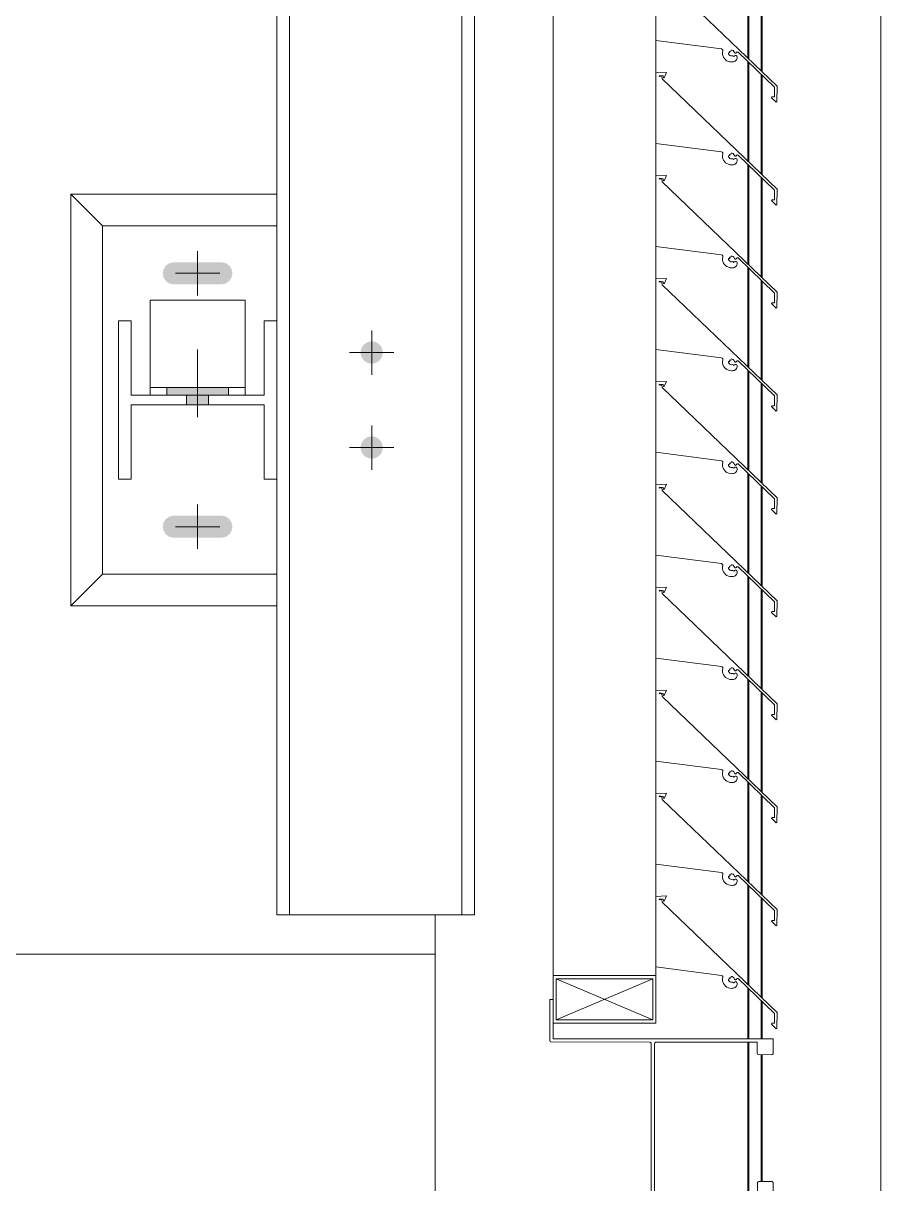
# Model space of a CAD drawing. Header units: millimetres. Extents: x -220592 to 404889, y -217665 to 38245.
# Drawn here: x 7651.98 to 7657.4, y -48056.97 to -48049.64 of the extents above; entities that cross this region are included whole.
import ezdxf

# ---------------------------------------------------------------- set-up
doc = ezdxf.new("R2010")
doc.units = ezdxf.units.MM
doc.linetypes.add('XKITLINE00', pattern=[0])
doc.layers.add('000 - 0_HIDE_OBJ_FRAMING_DEF_SUB_1', color=7, linetype='Continuous')
doc.layers.add('Part', color=7, linetype='Continuous', lineweight=0)

# ---------------------------------------------------------------- blocks, each defined once
blk = doc.blocks.new('*A13471')
at = {"layer": '000 - 0_HIDE_OBJ_FRAMING_DEF_SUB_1', "color": 7, "linetype": 'XKITLINE00', "lineweight": 0}
blk.add_line((-83.063281, 154.690388), (-83.063281, 154.940805), dxfattribs=at)
blk = doc.blocks.new('*A13472')
at = {"layer": '000 - 0_HIDE_OBJ_FRAMING_DEF_SUB_1', "color": 7, "linetype": 'XKITLINE00', "lineweight": 0}
blk.add_line((-83.063349, 154.690388), (-83.063349, 154.940805), dxfattribs=at)
blk = doc.blocks.new('*A13604')
at = {"layer": '000 - 0_HIDE_OBJ_FRAMING_DEF_SUB_1', "color": 7, "linetype": 'XKITLINE00', "lineweight": 0}
for p, q in [((-85.163213, 159.290805), (-85.163213, 157.090805)), ((-85.163213, 159.290805), (-84.063213, 159.290805)), ((-85.163213, 157.090805), (-84.063213, 157.090805))]:
    blk.add_line(p, q, dxfattribs=at)
blk = doc.blocks.new('*A13605')
at = {"layer": '000 - 0_HIDE_OBJ_FRAMING_DEF_SUB_1', "color": 7, "linetype": 'XKITLINE00', "lineweight": 0}
for p, q in [((-85.363213, 159.490805), (-85.163213, 159.290805)), ((-85.363213, 156.890805), (-85.363213, 159.490805)), ((-85.363213, 159.490805), (-84.063213, 159.490805)), ((-85.163213, 157.090805), (-85.363213, 156.890805)), ((-85.363213, 156.890805), (-84.063213, 156.890805))]:
    blk.add_line(p, q, dxfattribs=at)
blk = doc.blocks.new('*A13606')
at = {"layer": '000 - 0_HIDE_OBJ_FRAMING_DEF_SUB_1', "color": 7, "linetype": 'XKITLINE00', "lineweight": 0}
for p, q in [((-84.863213, 158.820805), (-84.863213, 158.220805)), ((-84.263213, 158.820805), (-84.863213, 158.820805)), ((-84.263213, 158.220805), (-84.263213, 158.820805)), ((-84.863213, 158.270805), (-84.263213, 158.270805))]:
    blk.add_line(p, q, dxfattribs=at)
blk = doc.blocks.new('*A13607')
at = {"layer": '000 - 0_HIDE_OBJ_FRAMING_DEF_SUB_1'}
for points in [[(-84.3682, 158.2708), (-84.3682, 158.2208), (-84.7582, 158.2208), (-84.7582, 158.2708)], [(-84.4932, 158.2208), (-84.4932, 158.1608), (-84.6332, 158.1608), (-84.6332, 158.2208)]]:
    blk.add_hatch(color=7, dxfattribs=at).paths.add_polyline_path(points, flags=17)
at = {"layer": '000 - 0_HIDE_OBJ_FRAMING_DEF_SUB_1', "color": 7, "linetype": 'XKITLINE00', "lineweight": 0}
for p, q in [((-84.5632, 158.0816), (-84.5632, 158.5108)), ((-84.7582, 158.2208), (-84.7582, 158.2708)), ((-84.3682, 158.2208), (-84.3682, 158.2708)), ((-84.6332, 158.1608), (-84.6332, 158.2208)), ((-84.4932, 158.1608), (-84.4932, 158.2208))]:
    blk.add_line(p, q, dxfattribs=at)
blk = doc.blocks.new('*A13608')
at = {"layer": '000 - 0_HIDE_OBJ_FRAMING_DEF_SUB_1'}
for points in [[(-83.4564, 158.5605), (-83.4496, 158.5595), (-83.4429, 158.5578), (-83.4364, 158.5555), (-83.4302, 158.5525), (-83.4243, 158.549), (-83.4188, 158.5449), (-83.4137, 158.5403), (-83.4091, 158.5352), (-83.405, 158.5297), (-83.4015, 158.5238), (-83.3985, 158.5176), (-83.3962, 158.5111), (-83.3946, 158.5045), (-83.3936, 158.4977), (-83.3932, 158.4908), (-83.3936, 158.4839), (-83.3946, 158.4771), (-83.3962, 158.4705), (-83.3985, 158.464), (-83.4015, 158.4578), (-83.405, 158.4519), (-83.4091, 158.4464), (-83.4137, 158.4413), (-83.4188, 158.4367), (-83.4243, 158.4326), (-83.4302, 158.4291), (-83.4364, 158.4261), (-83.4429, 158.4238), (-83.4496, 158.4221), (-83.4564, 158.4211), (-83.4632, 158.4208), (-83.4701, 158.4211), (-83.4769, 158.4221), (-83.4835, 158.4238), (-83.49, 158.4261), (-83.4962, 158.4291), (-83.5021, 158.4326), (-83.5076, 158.4367), (-83.5127, 158.4413), (-83.5173, 158.4464), (-83.5214, 158.4519), (-83.5249, 158.4578), (-83.5279, 158.464), (-83.5302, 158.4705), (-83.5319, 158.4771), (-83.5329, 158.4839), (-83.5332, 158.4908), (-83.5329, 158.4977), (-83.5319, 158.5045), (-83.5302, 158.5111), (-83.5279, 158.5176), (-83.5249, 158.5238), (-83.5214, 158.5297), (-83.5173, 158.5352), (-83.5127, 158.5403), (-83.5076, 158.5449), (-83.5021, 158.549), (-83.4962, 158.5525), (-83.49, 158.5555), (-83.4835, 158.5578), (-83.4769, 158.5595), (-83.4701, 158.5605), (-83.4632, 158.5608)], [(-83.4564, 157.9605), (-83.4496, 157.9595), (-83.4429, 157.9578), (-83.4364, 157.9555), (-83.4302, 157.9525), (-83.4243, 157.949), (-83.4188, 157.9449), (-83.4137, 157.9403), (-83.4091, 157.9352), (-83.405, 157.9297), (-83.4015, 157.9238), (-83.3985, 157.9176), (-83.3962, 157.9111), (-83.3946, 157.9045), (-83.3936, 157.8977), (-83.3932, 157.8908), (-83.3936, 157.8839), (-83.3946, 157.8771), (-83.3962, 157.8705), (-83.3985, 157.864), (-83.4015, 157.8578), (-83.405, 157.8519), (-83.4091, 157.8464), (-83.4137, 157.8413), (-83.4188, 157.8367), (-83.4243, 157.8326), (-83.4302, 157.8291), (-83.4364, 157.8261), (-83.4429, 157.8238), (-83.4496, 157.8221), (-83.4564, 157.8211), (-83.4632, 157.8208), (-83.4701, 157.8211), (-83.4769, 157.8221), (-83.4835, 157.8238), (-83.49, 157.8261), (-83.4962, 157.8291), (-83.5021, 157.8326), (-83.5076, 157.8367), (-83.5127, 157.8413), (-83.5173, 157.8464), (-83.5214, 157.8519), (-83.5249, 157.8578), (-83.5279, 157.864), (-83.5302, 157.8705), (-83.5319, 157.8771), (-83.5329, 157.8839), (-83.5332, 157.8908), (-83.5329, 157.8977), (-83.5319, 157.9045), (-83.5302, 157.9111), (-83.5279, 157.9176), (-83.5249, 157.9238), (-83.5214, 157.9297), (-83.5173, 157.9352), (-83.5127, 157.9403), (-83.5076, 157.9449), (-83.5021, 157.949), (-83.4962, 157.9525), (-83.49, 157.9555), (-83.4835, 157.9578), (-83.4769, 157.9595), (-83.4701, 157.9605), (-83.4632, 157.9608)]]:
    blk.add_hatch(color=7, dxfattribs=at).paths.add_polyline_path(points, flags=17)
at = {"layer": '000 - 0_HIDE_OBJ_FRAMING_DEF_SUB_1', "color": 7, "linetype": 'XKITLINE00', "lineweight": 0}
for p, q in [((-83.4632, 158.6308), (-83.4632, 158.3508)), ((-83.6032, 158.4908), (-83.3232, 158.4908)), ((-83.4632, 158.0308), (-83.4632, 157.7508)), ((-83.6032, 157.8908), (-83.3232, 157.8908))]:
    blk.add_line(p, q, dxfattribs=at)
blk = doc.blocks.new('*A13609')
at = {"layer": '000 - 0_HIDE_OBJ_FRAMING_DEF_SUB_1'}
for points in [[(-84.3485, 158.964), (-84.3637, 158.9413), (-84.3864, 158.9261), (-84.4132, 158.9208), (-84.7132, 158.9208), (-84.74, 158.9261), (-84.7627, 158.9413), (-84.7779, 158.964), (-84.7832, 158.9908), (-84.7779, 159.0176), (-84.7627, 159.0403), (-84.74, 159.0555), (-84.7132, 159.0608), (-84.4132, 159.0608), (-84.3864, 159.0555), (-84.3637, 159.0403), (-84.3485, 159.0176), (-84.3432, 158.9908)], [(-84.3485, 157.364), (-84.3637, 157.3413), (-84.3864, 157.3261), (-84.4132, 157.3208), (-84.7132, 157.3208), (-84.74, 157.3261), (-84.7627, 157.3413), (-84.7779, 157.364), (-84.7832, 157.3908), (-84.7779, 157.4176), (-84.7627, 157.4403), (-84.74, 157.4555), (-84.7132, 157.4608), (-84.4132, 157.4608), (-84.3864, 157.4555), (-84.3637, 157.4403), (-84.3485, 157.4176), (-84.3432, 157.3908)]]:
    blk.add_hatch(color=7, dxfattribs=at).paths.add_polyline_path(points, flags=17)
at = {"layer": '000 - 0_HIDE_OBJ_FRAMING_DEF_SUB_1', "color": 7, "linetype": 'XKITLINE00', "lineweight": 0}
for p, q in [((-84.5632, 159.1308), (-84.5632, 158.8508)), ((-84.7032, 158.9908), (-84.4232, 158.9908)), ((-84.5632, 157.5308), (-84.5632, 157.2508)), ((-84.7032, 157.3908), (-84.4232, 157.3908))]:
    blk.add_line(p, q, dxfattribs=at)
blk = doc.blocks.new('*A13646')
at = {"layer": '000 - 0_HIDE_OBJ_FRAMING_DEF_SUB_1', "color": 7, "linetype": 'XKITLINE00', "lineweight": 0}
for p, q in [((-84.983213, 158.690805), (-85.063213, 158.690805)), ((-85.063213, 158.690805), (-85.063213, 157.690805)), ((-84.983213, 158.220805), (-84.983213, 158.690805)), ((-84.063213, 158.690805), (-84.143213, 158.690805)), ((-84.143213, 158.690805), (-84.143213, 158.220805)), ((-84.063213, 157.690805), (-84.063213, 158.690805)), ((-84.143213, 158.220805), (-84.983213, 158.220805)), ((-84.983213, 157.690805), (-84.983213, 158.160805)), ((-84.983213, 158.160805), (-84.143213, 158.160805)), ((-84.143213, 158.160805), (-84.143213, 157.690805)), ((-85.063213, 157.690805), (-84.983213, 157.690805)), ((-84.143213, 157.690805), (-84.063213, 157.690805))]:
    blk.add_line(p, q, dxfattribs=at)
blk = doc.blocks.new('*A14402')
at = {"layer": 'Part', "color": 7, "linetype": 'XKITLINE00', "lineweight": 0}
for p, q in [((-81.087973, 161.649842), (-81.087973, 162.132111)), ((-81.081868, 161.64398), (-81.081868, 162.132111)), ((-80.398146, 162.032111), (-80.398146, 162.132111)), ((-80.32794, 162.032111), (-80.32794, 162.132111)), ((-80.263061, 162.032111), (-80.263061, 162.132111)), ((-81.002505, 161.567777), (-81.002505, 162.032111)), ((-80.9964, 162.032111), (-81.002505, 162.032111)), ((-80.9964, 161.561916), (-80.9964, 162.032111)), ((-80.9964, 162.032111), (-80.91965, 162.032111)), ((-80.903826, 162.032111), (-80.247799, 162.032111)), ((-80.247799, 149.232111), (-80.247799, 162.032111)), ((-81.087973, 160.999842), (-81.087973, 161.628735)), ((-81.081868, 160.99398), (-81.081868, 161.622884)), ((-81.002505, 160.917777), (-81.002505, 161.546823)), ((-80.9964, 160.911916), (-80.9964, 161.540973)), ((-81.087973, 160.349842), (-81.087973, 160.978735)), ((-81.081868, 160.34398), (-81.081868, 160.972884)), ((-81.002505, 160.267777), (-81.002505, 160.896823)), ((-80.9964, 160.261916), (-80.9964, 160.890973)), ((-81.087973, 159.699842), (-81.087973, 160.328735)), ((-81.081868, 159.69398), (-81.081868, 160.322884)), ((-81.002505, 159.617777), (-81.002505, 160.246823)), ((-80.9964, 159.611916), (-80.9964, 160.240973)), ((-81.087973, 159.049842), (-81.087973, 159.678735)), ((-81.081868, 159.04398), (-81.081868, 159.672884)), ((-81.002505, 158.967777), (-81.002505, 159.596823)), ((-80.9964, 158.961916), (-80.9964, 159.590973)), ((-81.087973, 158.399842), (-81.087973, 159.028735)), ((-81.081868, 158.39398), (-81.081868, 159.022884)), ((-81.002505, 158.317777), (-81.002505, 158.946823)), ((-80.9964, 158.311916), (-80.9964, 158.940973)), ((-81.087973, 157.749842), (-81.087973, 158.378735)), ((-81.081868, 157.74398), (-81.081868, 158.372884)), ((-81.002505, 157.667777), (-81.002505, 158.296823)), ((-80.9964, 157.661916), (-80.9964, 158.290973)), ((-81.087973, 157.099842), (-81.087973, 157.728735)), ((-81.081868, 157.09398), (-81.081868, 157.722884)), ((-81.002505, 157.017777), (-81.002505, 157.646823)), ((-80.9964, 157.011916), (-80.9964, 157.640973)), ((-81.087973, 156.449842), (-81.087973, 157.078735)), ((-81.081868, 156.44398), (-81.081868, 157.072884)), ((-81.002505, 156.367777), (-81.002505, 156.996823)), ((-80.9964, 156.361916), (-80.9964, 156.990973)), ((-81.087973, 155.799842), (-81.087973, 156.428735)), ((-81.081868, 155.79398), (-81.081868, 156.422884)), ((-81.002505, 155.717777), (-81.002505, 156.346823)), ((-80.9964, 155.711916), (-80.9964, 156.340973)), ((-81.087973, 155.149842), (-81.087973, 155.778735)), ((-81.081868, 155.14398), (-81.081868, 155.772884)), ((-81.002505, 155.067777), (-81.002505, 155.696823)), ((-80.9964, 155.061916), (-80.9964, 155.690973)), ((-81.087973, 154.499842), (-81.087973, 155.128735)), ((-81.081868, 154.49398), (-81.081868, 155.122884)), ((-81.002505, 154.417777), (-81.002505, 155.046823)), ((-80.9964, 154.411916), (-80.9964, 155.040973)), ((-81.087973, 154.156245), (-81.087973, 154.478735)), ((-81.081868, 154.156246), (-81.081868, 154.472884)), ((-81.002505, 154.15626), (-81.002505, 154.396823)), ((-80.9964, 154.156261), (-80.9964, 154.390973)), ((-81.087973, 153.176245), (-81.087973, 154.136174)), ((-81.081868, 153.176246), (-81.081868, 154.136182)), ((-81.002505, 153.256123), (-81.002505, 154.056848)), ((-80.9964, 153.256069), (-80.9964, 154.056794)), ((-81.087973, 152.499842), (-81.087973, 153.156245)), ((-81.081868, 152.49398), (-81.081868, 153.156246)), ((-81.002505, 152.417777), (-81.002505, 153.15626)), ((-80.9964, 152.411916), (-80.9964, 153.156261)), ((-81.087973, 151.849842), (-81.087973, 152.478735)), ((-81.081868, 151.84398), (-81.081868, 152.472884)), ((-81.002505, 151.767777), (-81.002505, 152.396823)), ((-80.9964, 151.761916), (-80.9964, 152.390973)), ((-81.087973, 151.199842), (-81.087973, 151.828735)), ((-81.081868, 151.19398), (-81.081868, 151.822884)), ((-81.002505, 151.117777), (-81.002505, 151.746823)), ((-80.9964, 151.111916), (-80.9964, 151.740973)), ((-81.087973, 150.549842), (-81.087973, 151.178735)), ((-81.081868, 150.54398), (-81.081868, 151.172884)), ((-81.002505, 150.467777), (-81.002505, 151.096823)), ((-80.9964, 150.461916), (-80.9964, 151.090973)), ((-81.087973, 149.899842), (-81.087973, 150.528735)), ((-81.081868, 149.89398), (-81.081868, 150.522884)), ((-81.002505, 149.817777), (-81.002505, 150.446823)), ((-80.9964, 149.811916), (-80.9964, 150.440973)), ((-81.087973, 149.249842), (-81.087973, 149.878735)), ((-81.081868, 149.24398), (-81.081868, 149.872884)), ((-81.002505, 149.232111), (-81.002505, 149.796823)), ((-80.9964, 149.232111), (-80.9964, 149.790973)), ((-81.087973, 149.132111), (-81.087973, 149.228735)), ((-81.081868, 149.132111), (-81.081868, 149.222884)), ((-81.002505, 149.232111), (-80.9964, 149.232111)), ((-80.9964, 149.232111), (-80.247799, 149.232111)), ((-80.398146, 149.132111), (-80.398146, 149.232111)), ((-80.32794, 149.132111), (-80.32794, 149.232111)), ((-80.263061, 149.132111), (-80.263061, 149.232111))]:
    blk.add_line(p, q, dxfattribs=at)
blk = doc.blocks.new('*A14413')
at = {"layer": 'Part', "color": 7, "linetype": 'XKITLINE00', "lineweight": 0}
for p, q in [((-81.668236, 159.606123), (-81.668243, 159.160453)), ((-81.60055, 159.608745), (-81.668236, 159.606123)), ((-81.648356, 159.584428), (-81.64632, 159.591001)), ((-81.63134, 159.587332), (-81.648356, 159.584428)), ((-81.64632, 159.591001), (-81.621337, 159.587861)), ((-81.628443, 159.568789), (-81.63134, 159.587332)), ((-80.903321, 158.872543), (-81.628443, 159.568789)), ((-81.621337, 159.587861), (-81.621208, 159.57567)), ((-81.621208, 159.57567), (-81.616085, 159.575258)), ((-81.616085, 159.575258), (-81.60055, 159.608745)), ((-81.668243, 159.160453), (-81.254237, 159.107423)), ((-81.254237, 159.107423), (-81.249162, 159.105233)), ((-81.249162, 159.105233), (-81.246025, 159.100681)), ((-81.245786, 159.095159), (-81.247272, 159.085025)), ((-81.247272, 159.085025), (-81.246897, 159.074789)), ((-81.246897, 159.074789), (-81.244674, 159.06479)), ((-81.246025, 159.100681), (-81.245786, 159.095159)), ((-81.244674, 159.06479), (-81.240676, 159.05536)), ((-81.240676, 159.05536), (-81.235036, 159.04681)), ((-81.235036, 159.04681), (-81.22794, 159.039423)), ((-81.22794, 159.039423), (-81.219624, 159.033445)), ((-81.209279, 159.083625), (-81.201573, 159.084731)), ((-81.20871, 159.077141), (-81.209279, 159.083625)), ((-81.205908, 159.071267), (-81.20871, 159.077141)), ((-81.201226, 159.066745), (-81.205908, 159.071267)), ((-81.202743, 159.091791), (-81.195578, 159.092735)), ((-81.201573, 159.084731), (-81.202743, 159.091791)), ((-81.195258, 159.064147), (-81.201226, 159.066745)), ((-81.195578, 159.092735), (-81.193256, 159.100125)), ((-81.188758, 159.063803), (-81.195258, 159.064147)), ((-81.193256, 159.100125), (-81.186584, 159.099703)), ((-81.18284, 159.064708), (-81.188758, 159.063803)), ((-81.186584, 159.099703), (-81.180508, 159.096913)), ((-81.178029, 159.062301), (-81.18284, 159.064708)), ((-81.180508, 159.096913), (-81.175841, 159.092126)), ((-81.175999, 159.05732), (-81.178029, 159.062301)), ((-81.173057, 159.062792), (-81.175999, 159.05732)), ((-81.175841, 159.092126), (-81.172727, 159.084553)), ((-81.1679, 159.06601), (-81.173057, 159.062792)), ((-81.172727, 159.084553), (-81.168544, 159.080396)), ((-81.168544, 159.080396), (-81.16265, 159.08019)), ((-81.161823, 159.065998), (-81.1679, 159.06601)), ((-81.162695, 159.034515), (-81.159024, 159.038958)), ((-81.16265, 159.08019), (-81.158186, 159.084044)), ((-81.156679, 159.062761), (-81.161823, 159.065998)), ((-81.159024, 159.038958), (-81.15627, 159.044021)), ((-81.158186, 159.084044), (-81.154531, 159.088671)), ((-81.154039, 159.057287), (-81.156679, 159.062761)), ((-81.15627, 159.044021), (-81.154535, 159.049517)), ((-81.154535, 159.049517), (-81.154039, 159.057287)), ((-81.154531, 159.088671), (-81.149372, 159.087579)), ((-81.149372, 159.087579), (-80.918356, 158.866176)), ((-81.219624, 159.033445), (-81.210361, 159.029072)), ((-81.210361, 159.029072), (-81.20046, 159.026449)), ((-81.20046, 159.026449), (-81.190247, 159.025664)), ((-81.190247, 159.025664), (-81.183448, 159.025762)), ((-81.183448, 159.025762), (-81.17772, 159.026398)), ((-81.17772, 159.026398), (-81.172219, 159.028117)), ((-81.172219, 159.028117), (-81.167149, 159.030857)), ((-81.167149, 159.030857), (-81.162695, 159.034515)), ((-80.918356, 158.866176), (-80.918699, 158.80483)), ((-80.903874, 158.773392), (-80.903321, 158.872543)), ((-80.936119, 158.804733), (-80.937204, 158.799812)), ((-80.937204, 158.799812), (-80.908555, 158.770923)), ((-80.918699, 158.80483), (-80.936119, 158.804733)), ((-80.908555, 158.770923), (-80.903874, 158.773392))]:
    blk.add_line(p, q, dxfattribs=at)
blk = doc.blocks.new('*A14414')
at = {"layer": 'Part', "color": 7, "linetype": 'XKITLINE00', "lineweight": 0}
for p, q in [((-81.668236, 158.956123), (-81.668243, 158.510453)), ((-81.60055, 158.958745), (-81.668236, 158.956123)), ((-81.648356, 158.934428), (-81.64632, 158.941001)), ((-81.63134, 158.937332), (-81.648356, 158.934428)), ((-81.64632, 158.941001), (-81.621337, 158.937861)), ((-81.628443, 158.918789), (-81.63134, 158.937332)), ((-80.903321, 158.222543), (-81.628443, 158.918789)), ((-81.621337, 158.937861), (-81.621208, 158.92567)), ((-81.621208, 158.92567), (-81.616085, 158.925258)), ((-81.616085, 158.925258), (-81.60055, 158.958745)), ((-81.668243, 158.510453), (-81.254237, 158.457423)), ((-81.254237, 158.457423), (-81.249162, 158.455233)), ((-81.249162, 158.455233), (-81.246025, 158.450681)), ((-81.246025, 158.450681), (-81.245786, 158.445159)), ((-81.195578, 158.442735), (-81.193256, 158.450125)), ((-81.193256, 158.450125), (-81.186584, 158.449703)), ((-81.186584, 158.449703), (-81.180508, 158.446913)), ((-81.245786, 158.445159), (-81.247272, 158.435025)), ((-81.247272, 158.435025), (-81.246897, 158.424789)), ((-81.246897, 158.424789), (-81.244674, 158.41479)), ((-81.244674, 158.41479), (-81.240676, 158.40536)), ((-81.240676, 158.40536), (-81.235036, 158.39681)), ((-81.235036, 158.39681), (-81.22794, 158.389423)), ((-81.22794, 158.389423), (-81.219624, 158.383445)), ((-81.219624, 158.383445), (-81.210361, 158.379072)), ((-81.210361, 158.379072), (-81.20046, 158.376449)), ((-81.209279, 158.433625), (-81.201573, 158.434731)), ((-81.20871, 158.427141), (-81.209279, 158.433625)), ((-81.205908, 158.421267), (-81.20871, 158.427141)), ((-81.201226, 158.416745), (-81.205908, 158.421267)), ((-81.202743, 158.441791), (-81.195578, 158.442735)), ((-81.201573, 158.434731), (-81.202743, 158.441791)), ((-81.195258, 158.414147), (-81.201226, 158.416745)), ((-81.20046, 158.376449), (-81.190247, 158.375664)), ((-81.188758, 158.413803), (-81.195258, 158.414147)), ((-81.190247, 158.375664), (-81.183448, 158.375762)), ((-81.18284, 158.414708), (-81.188758, 158.413803)), ((-81.183448, 158.375762), (-81.17772, 158.376398)), ((-81.178029, 158.412301), (-81.18284, 158.414708)), ((-81.180508, 158.446913), (-81.175841, 158.442126)), ((-81.175999, 158.40732), (-81.178029, 158.412301)), ((-81.17772, 158.376398), (-81.172219, 158.378117)), ((-81.173057, 158.412792), (-81.175999, 158.40732)), ((-81.175841, 158.442126), (-81.172727, 158.434553)), ((-81.1679, 158.41601), (-81.173057, 158.412792)), ((-81.172727, 158.434553), (-81.168544, 158.430396)), ((-81.172219, 158.378117), (-81.167149, 158.380857)), ((-81.168544, 158.430396), (-81.16265, 158.43019)), ((-81.161823, 158.415998), (-81.1679, 158.41601)), ((-81.167149, 158.380857), (-81.162695, 158.384515)), ((-81.162695, 158.384515), (-81.159024, 158.388958)), ((-81.16265, 158.43019), (-81.158186, 158.434044)), ((-81.156679, 158.412761), (-81.161823, 158.415998)), ((-81.159024, 158.388958), (-81.15627, 158.394021)), ((-81.158186, 158.434044), (-81.154531, 158.438671)), ((-81.154039, 158.407287), (-81.156679, 158.412761)), ((-81.15627, 158.394021), (-81.154535, 158.399517)), ((-81.154535, 158.399517), (-81.154039, 158.407287)), ((-81.154531, 158.438671), (-81.149372, 158.437579)), ((-81.149372, 158.437579), (-80.918356, 158.216176)), ((-80.918356, 158.216176), (-80.918699, 158.15483)), ((-80.903874, 158.123392), (-80.903321, 158.222543)), ((-80.936119, 158.154733), (-80.937204, 158.149812)), ((-80.937204, 158.149812), (-80.908555, 158.120923)), ((-80.918699, 158.15483), (-80.936119, 158.154733)), ((-80.908555, 158.120923), (-80.903874, 158.123392))]:
    blk.add_line(p, q, dxfattribs=at)
blk = doc.blocks.new('*A14415')
at = {"layer": 'Part', "color": 7, "linetype": 'XKITLINE00', "lineweight": 0}
for p, q in [((-81.668236, 158.306123), (-81.668243, 157.860453)), ((-81.60055, 158.308745), (-81.668236, 158.306123)), ((-81.616085, 158.275258), (-81.60055, 158.308745)), ((-81.648356, 158.284428), (-81.64632, 158.291001)), ((-81.63134, 158.287332), (-81.648356, 158.284428)), ((-81.64632, 158.291001), (-81.621337, 158.287861)), ((-81.628443, 158.268789), (-81.63134, 158.287332)), ((-80.903321, 157.572543), (-81.628443, 158.268789)), ((-81.621337, 158.287861), (-81.621208, 158.27567)), ((-81.621208, 158.27567), (-81.616085, 158.275258)), ((-81.668243, 157.860453), (-81.254237, 157.807423)), ((-81.254237, 157.807423), (-81.249162, 157.805233)), ((-81.249162, 157.805233), (-81.246025, 157.800681)), ((-81.245786, 157.795159), (-81.247272, 157.785025)), ((-81.246025, 157.800681), (-81.245786, 157.795159)), ((-81.202743, 157.791791), (-81.195578, 157.792735)), ((-81.201573, 157.784731), (-81.202743, 157.791791)), ((-81.195578, 157.792735), (-81.193256, 157.800125)), ((-81.193256, 157.800125), (-81.186584, 157.799703)), ((-81.186584, 157.799703), (-81.180508, 157.796913)), ((-81.180508, 157.796913), (-81.175841, 157.792126)), ((-81.175841, 157.792126), (-81.172727, 157.784553)), ((-81.247272, 157.785025), (-81.246897, 157.774789)), ((-81.246897, 157.774789), (-81.244674, 157.76479)), ((-81.244674, 157.76479), (-81.240676, 157.75536)), ((-81.240676, 157.75536), (-81.235036, 157.74681)), ((-81.235036, 157.74681), (-81.22794, 157.739423)), ((-81.22794, 157.739423), (-81.219624, 157.733445)), ((-81.219624, 157.733445), (-81.210361, 157.729072)), ((-81.210361, 157.729072), (-81.20046, 157.726449)), ((-81.209279, 157.783625), (-81.201573, 157.784731)), ((-81.20871, 157.777141), (-81.209279, 157.783625)), ((-81.205908, 157.771267), (-81.20871, 157.777141)), ((-81.201226, 157.766745), (-81.205908, 157.771267)), ((-81.195258, 157.764147), (-81.201226, 157.766745)), ((-81.20046, 157.726449), (-81.190247, 157.725664)), ((-81.188758, 157.763803), (-81.195258, 157.764147)), ((-81.190247, 157.725664), (-81.183448, 157.725762)), ((-81.18284, 157.764708), (-81.188758, 157.763803)), ((-81.183448, 157.725762), (-81.17772, 157.726398)), ((-81.178029, 157.762301), (-81.18284, 157.764708)), ((-81.175999, 157.75732), (-81.178029, 157.762301)), ((-81.17772, 157.726398), (-81.172219, 157.728117)), ((-81.173057, 157.762792), (-81.175999, 157.75732)), ((-81.1679, 157.76601), (-81.173057, 157.762792)), ((-81.172727, 157.784553), (-81.168544, 157.780396)), ((-81.172219, 157.728117), (-81.167149, 157.730857)), ((-81.168544, 157.780396), (-81.16265, 157.78019)), ((-81.161823, 157.765998), (-81.1679, 157.76601)), ((-81.167149, 157.730857), (-81.162695, 157.734515)), ((-81.162695, 157.734515), (-81.159024, 157.738958)), ((-81.16265, 157.78019), (-81.158186, 157.784044)), ((-81.156679, 157.762761), (-81.161823, 157.765998)), ((-81.159024, 157.738958), (-81.15627, 157.744021)), ((-81.158186, 157.784044), (-81.154531, 157.788671)), ((-81.154039, 157.757287), (-81.156679, 157.762761)), ((-81.15627, 157.744021), (-81.154535, 157.749517)), ((-81.154535, 157.749517), (-81.154039, 157.757287)), ((-81.154531, 157.788671), (-81.149372, 157.787579)), ((-81.149372, 157.787579), (-80.918356, 157.566176)), ((-80.903874, 157.473392), (-80.903321, 157.572543)), ((-80.936119, 157.504733), (-80.937204, 157.499812)), ((-80.937204, 157.499812), (-80.908555, 157.470923)), ((-80.918699, 157.50483), (-80.936119, 157.504733)), ((-80.918356, 157.566176), (-80.918699, 157.50483)), ((-80.908555, 157.470923), (-80.903874, 157.473392))]:
    blk.add_line(p, q, dxfattribs=at)
blk = doc.blocks.new('*A14416')
at = {"layer": 'Part', "color": 7, "linetype": 'XKITLINE00', "lineweight": 0}
for p, q in [((-81.668236, 157.656123), (-81.668243, 157.210453)), ((-81.60055, 157.658745), (-81.668236, 157.656123)), ((-81.616085, 157.625258), (-81.60055, 157.658745)), ((-81.648356, 157.634428), (-81.64632, 157.641001)), ((-81.63134, 157.637332), (-81.648356, 157.634428)), ((-81.64632, 157.641001), (-81.621337, 157.637861)), ((-81.628443, 157.618789), (-81.63134, 157.637332)), ((-80.903321, 156.922543), (-81.628443, 157.618789)), ((-81.621337, 157.637861), (-81.621208, 157.62567)), ((-81.621208, 157.62567), (-81.616085, 157.625258)), ((-81.668243, 157.210453), (-81.254237, 157.157423)), ((-81.254237, 157.157423), (-81.249162, 157.155233)), ((-81.249162, 157.155233), (-81.246025, 157.150681)), ((-81.245786, 157.145159), (-81.247272, 157.135025)), ((-81.247272, 157.135025), (-81.246897, 157.124789)), ((-81.246025, 157.150681), (-81.245786, 157.145159)), ((-81.209279, 157.133625), (-81.201573, 157.134731)), ((-81.20871, 157.127141), (-81.209279, 157.133625)), ((-81.202743, 157.141791), (-81.195578, 157.142735)), ((-81.201573, 157.134731), (-81.202743, 157.141791)), ((-81.195578, 157.142735), (-81.193256, 157.150125)), ((-81.193256, 157.150125), (-81.186584, 157.149703)), ((-81.186584, 157.149703), (-81.180508, 157.146913)), ((-81.180508, 157.146913), (-81.175841, 157.142126)), ((-81.175841, 157.142126), (-81.172727, 157.134553)), ((-81.172727, 157.134553), (-81.168544, 157.130396)), ((-81.168544, 157.130396), (-81.16265, 157.13019)), ((-81.16265, 157.13019), (-81.158186, 157.134044)), ((-81.158186, 157.134044), (-81.154531, 157.138671)), ((-81.154531, 157.138671), (-81.149372, 157.137579)), ((-81.149372, 157.137579), (-80.918356, 156.916176)), ((-81.246897, 157.124789), (-81.244674, 157.11479)), ((-81.244674, 157.11479), (-81.240676, 157.10536)), ((-81.240676, 157.10536), (-81.235036, 157.09681)), ((-81.235036, 157.09681), (-81.22794, 157.089423)), ((-81.22794, 157.089423), (-81.219624, 157.083445)), ((-81.219624, 157.083445), (-81.210361, 157.079072)), ((-81.210361, 157.079072), (-81.20046, 157.076449)), ((-81.205908, 157.121267), (-81.20871, 157.127141)), ((-81.201226, 157.116745), (-81.205908, 157.121267)), ((-81.195258, 157.114147), (-81.201226, 157.116745)), ((-81.20046, 157.076449), (-81.190247, 157.075664)), ((-81.188758, 157.113803), (-81.195258, 157.114147)), ((-81.190247, 157.075664), (-81.183448, 157.075762)), ((-81.18284, 157.114708), (-81.188758, 157.113803)), ((-81.183448, 157.075762), (-81.17772, 157.076398)), ((-81.178029, 157.112301), (-81.18284, 157.114708)), ((-81.175999, 157.10732), (-81.178029, 157.112301)), ((-81.17772, 157.076398), (-81.172219, 157.078117)), ((-81.173057, 157.112792), (-81.175999, 157.10732)), ((-81.1679, 157.11601), (-81.173057, 157.112792)), ((-81.172219, 157.078117), (-81.167149, 157.080857)), ((-81.161823, 157.115998), (-81.1679, 157.11601)), ((-81.167149, 157.080857), (-81.162695, 157.084515)), ((-81.162695, 157.084515), (-81.159024, 157.088958)), ((-81.156679, 157.112761), (-81.161823, 157.115998)), ((-81.159024, 157.088958), (-81.15627, 157.094021)), ((-81.154039, 157.107287), (-81.156679, 157.112761)), ((-81.15627, 157.094021), (-81.154535, 157.099517)), ((-81.154535, 157.099517), (-81.154039, 157.107287)), ((-80.918356, 156.916176), (-80.918699, 156.85483)), ((-80.903874, 156.823392), (-80.903321, 156.922543)), ((-80.936119, 156.854733), (-80.937204, 156.849812)), ((-80.937204, 156.849812), (-80.908555, 156.820923)), ((-80.918699, 156.85483), (-80.936119, 156.854733)), ((-80.908555, 156.820923), (-80.903874, 156.823392))]:
    blk.add_line(p, q, dxfattribs=at)
blk = doc.blocks.new('*A14448')
at = {"layer": '000 - 0_HIDE_OBJ_FRAMING_DEF_SUB_1', "color": 7, "linetype": 'XKITLINE00', "lineweight": 0}
for p, q in [((-83.983213, 154.940805), (-83.983213, 182.190805)), ((-82.893213, 154.940805), (-82.893213, 182.190805)), ((-82.813213, 154.940805), (-82.813213, 182.190805)), ((-84.063213, 158.690805), (-84.063213, 178.690805)), ((-84.063213, 154.940805), (-84.063213, 157.690805)), ((-84.063213, 154.940805), (-82.813213, 154.940805))]:
    blk.add_line(p, q, dxfattribs=at)
blk = doc.blocks.new('*A14456')
at = {"layer": 'Part', "color": 7, "linetype": 'XKITLINE00', "lineweight": 0}
for p, q in [((-82.318045, 154.556249), (-82.318045, 167.756135)), ((-81.668045, 167.406131), (-81.668045, 167.610427)), ((-81.668045, 166.756131), (-81.668045, 166.960427)), ((-81.668045, 166.106131), (-81.668045, 166.310427)), ((-81.668045, 165.456131), (-81.668045, 165.660427)), ((-81.668045, 164.806131), (-81.668045, 165.010427)), ((-81.668045, 164.156131), (-81.668045, 164.360427)), ((-81.668045, 163.506131), (-81.668045, 163.710427)), ((-81.668045, 162.856131), (-81.668045, 163.060427)), ((-81.668045, 162.206131), (-81.668045, 162.410427)), ((-81.668045, 161.556131), (-81.668045, 161.760427)), ((-81.668045, 160.906131), (-81.668045, 161.110427)), ((-81.668045, 160.256131), (-81.668045, 160.460427)), ((-81.668045, 159.606131), (-81.668045, 159.810427)), ((-81.668045, 158.956131), (-81.668045, 159.160427)), ((-81.668045, 158.306131), (-81.668045, 158.510427)), ((-81.668045, 157.656131), (-81.668045, 157.860427)), ((-81.668045, 157.006131), (-81.668045, 157.210427)), ((-81.668045, 156.356131), (-81.668045, 156.560427)), ((-81.668045, 155.706131), (-81.668045, 155.910427)), ((-81.668045, 155.056131), (-81.668045, 155.260427)), ((-81.668045, 154.556249), (-81.668045, 154.610427))]:
    blk.add_line(p, q, dxfattribs=at)
blk = doc.blocks.new('*A14585')
at = {"layer": '000 - 0_HIDE_OBJ_FRAMING_DEF_SUB_1', "color": 7, "linetype": 'XKITLINE00', "lineweight": 0}
for p, q in [((-87.063349, 154.690388), (-83.063349, 154.690388)), ((-87.063349, 152.690388), (-87.063349, 154.690388)), ((-83.063349, 154.690388), (-83.063349, 152.690388)), ((-83.063349, 152.690388), (-87.063349, 152.690388))]:
    blk.add_line(p, q, dxfattribs=at)
blk = doc.blocks.new('*A14592')
at = {"layer": 'Part', "color": 7, "linetype": 'XKITLINE00', "lineweight": 0}
for p, q in [((-81.668236, 155.056123), (-81.668243, 154.610453)), ((-81.60055, 155.058745), (-81.668236, 155.056123)), ((-81.648356, 155.034428), (-81.64632, 155.041001)), ((-81.63134, 155.037332), (-81.648356, 155.034428)), ((-81.64632, 155.041001), (-81.621337, 155.037861)), ((-81.628443, 155.018789), (-81.63134, 155.037332)), ((-80.903321, 154.322543), (-81.628443, 155.018789)), ((-81.621337, 155.037861), (-81.621208, 155.02567)), ((-81.621208, 155.02567), (-81.616085, 155.025258)), ((-81.616085, 155.025258), (-81.60055, 155.058745)), ((-81.668243, 154.610453), (-81.254237, 154.557423)), ((-81.254237, 154.557423), (-81.249162, 154.555233)), ((-81.249162, 154.555233), (-81.246025, 154.550681)), ((-81.245786, 154.545159), (-81.247272, 154.535025)), ((-81.247272, 154.535025), (-81.246897, 154.524789)), ((-81.246897, 154.524789), (-81.244674, 154.51479)), ((-81.246025, 154.550681), (-81.245786, 154.545159)), ((-81.244674, 154.51479), (-81.240676, 154.50536)), ((-81.240676, 154.50536), (-81.235036, 154.49681)), ((-81.235036, 154.49681), (-81.22794, 154.489423)), ((-81.209279, 154.533625), (-81.201573, 154.534731)), ((-81.20871, 154.527141), (-81.209279, 154.533625)), ((-81.205908, 154.521267), (-81.20871, 154.527141)), ((-81.201226, 154.516745), (-81.205908, 154.521267)), ((-81.202743, 154.541791), (-81.195578, 154.542735)), ((-81.201573, 154.534731), (-81.202743, 154.541791)), ((-81.195258, 154.514147), (-81.201226, 154.516745)), ((-81.195578, 154.542735), (-81.193256, 154.550125)), ((-81.188758, 154.513803), (-81.195258, 154.514147)), ((-81.193256, 154.550125), (-81.186584, 154.549703)), ((-81.18284, 154.514708), (-81.188758, 154.513803)), ((-81.186584, 154.549703), (-81.180508, 154.546913)), ((-81.178029, 154.512301), (-81.18284, 154.514708)), ((-81.180508, 154.546913), (-81.175841, 154.542126)), ((-81.175999, 154.50732), (-81.178029, 154.512301)), ((-81.173057, 154.512792), (-81.175999, 154.50732)), ((-81.175841, 154.542126), (-81.172727, 154.534553)), ((-81.1679, 154.51601), (-81.173057, 154.512792)), ((-81.172727, 154.534553), (-81.168544, 154.530396)), ((-81.168544, 154.530396), (-81.16265, 154.53019)), ((-81.161823, 154.515998), (-81.1679, 154.51601)), ((-81.16265, 154.53019), (-81.158186, 154.534044)), ((-81.156679, 154.512761), (-81.161823, 154.515998)), ((-81.159024, 154.488958), (-81.15627, 154.494021)), ((-81.158186, 154.534044), (-81.154531, 154.538671)), ((-81.154039, 154.507287), (-81.156679, 154.512761)), ((-81.15627, 154.494021), (-81.154535, 154.499517)), ((-81.154535, 154.499517), (-81.154039, 154.507287)), ((-81.154531, 154.538671), (-81.149372, 154.537579)), ((-81.149372, 154.537579), (-80.918356, 154.316176)), ((-81.22794, 154.489423), (-81.219624, 154.483445)), ((-81.219624, 154.483445), (-81.210361, 154.479072)), ((-81.210361, 154.479072), (-81.20046, 154.476449)), ((-81.20046, 154.476449), (-81.190247, 154.475664)), ((-81.190247, 154.475664), (-81.183448, 154.475762)), ((-81.183448, 154.475762), (-81.17772, 154.476398)), ((-81.17772, 154.476398), (-81.172219, 154.478117)), ((-81.172219, 154.478117), (-81.167149, 154.480857)), ((-81.167149, 154.480857), (-81.162695, 154.484515)), ((-81.162695, 154.484515), (-81.159024, 154.488958)), ((-80.918356, 154.316176), (-80.918699, 154.25483)), ((-80.903874, 154.223392), (-80.903321, 154.322543)), ((-80.936119, 154.254733), (-80.937204, 154.249812)), ((-80.937204, 154.249812), (-80.908555, 154.220923)), ((-80.918699, 154.25483), (-80.936119, 154.254733)), ((-80.908555, 154.220923), (-80.903874, 154.223392))]:
    blk.add_line(p, q, dxfattribs=at)
blk = doc.blocks.new('*A14593')
at = {"layer": 'Part', "color": 7, "linetype": 'XKITLINE00', "lineweight": 0}
for p, q in [((-81.668236, 155.706123), (-81.668243, 155.260453)), ((-81.60055, 155.708745), (-81.668236, 155.706123)), ((-81.648356, 155.684428), (-81.64632, 155.691001)), ((-81.63134, 155.687332), (-81.648356, 155.684428)), ((-81.64632, 155.691001), (-81.621337, 155.687861)), ((-81.628443, 155.668789), (-81.63134, 155.687332)), ((-80.903321, 154.972543), (-81.628443, 155.668789)), ((-81.621337, 155.687861), (-81.621208, 155.67567)), ((-81.621208, 155.67567), (-81.616085, 155.675258)), ((-81.616085, 155.675258), (-81.60055, 155.708745)), ((-81.668243, 155.260453), (-81.254237, 155.207423)), ((-81.254237, 155.207423), (-81.249162, 155.205233)), ((-81.249162, 155.205233), (-81.246025, 155.200681)), ((-81.245786, 155.195159), (-81.247272, 155.185025)), ((-81.247272, 155.185025), (-81.246897, 155.174789)), ((-81.246897, 155.174789), (-81.244674, 155.16479)), ((-81.246025, 155.200681), (-81.245786, 155.195159)), ((-81.244674, 155.16479), (-81.240676, 155.15536)), ((-81.240676, 155.15536), (-81.235036, 155.14681)), ((-81.209279, 155.183625), (-81.201573, 155.184731)), ((-81.20871, 155.177141), (-81.209279, 155.183625)), ((-81.205908, 155.171267), (-81.20871, 155.177141)), ((-81.201226, 155.166745), (-81.205908, 155.171267)), ((-81.202743, 155.191791), (-81.195578, 155.192735)), ((-81.201573, 155.184731), (-81.202743, 155.191791)), ((-81.195258, 155.164147), (-81.201226, 155.166745)), ((-81.195578, 155.192735), (-81.193256, 155.200125)), ((-81.188758, 155.163803), (-81.195258, 155.164147)), ((-81.193256, 155.200125), (-81.186584, 155.199703)), ((-81.18284, 155.164708), (-81.188758, 155.163803)), ((-81.186584, 155.199703), (-81.180508, 155.196913)), ((-81.178029, 155.162301), (-81.18284, 155.164708)), ((-81.180508, 155.196913), (-81.175841, 155.192126)), ((-81.175999, 155.15732), (-81.178029, 155.162301)), ((-81.173057, 155.162792), (-81.175999, 155.15732)), ((-81.175841, 155.192126), (-81.172727, 155.184553)), ((-81.1679, 155.16601), (-81.173057, 155.162792)), ((-81.172727, 155.184553), (-81.168544, 155.180396)), ((-81.168544, 155.180396), (-81.16265, 155.18019)), ((-81.161823, 155.165998), (-81.1679, 155.16601)), ((-81.16265, 155.18019), (-81.158186, 155.184044)), ((-81.156679, 155.162761), (-81.161823, 155.165998)), ((-81.158186, 155.184044), (-81.154531, 155.188671)), ((-81.154039, 155.157287), (-81.156679, 155.162761)), ((-81.154535, 155.149517), (-81.154039, 155.157287)), ((-81.154531, 155.188671), (-81.149372, 155.187579)), ((-81.149372, 155.187579), (-80.918356, 154.966176)), ((-81.235036, 155.14681), (-81.22794, 155.139423)), ((-81.22794, 155.139423), (-81.219624, 155.133445)), ((-81.219624, 155.133445), (-81.210361, 155.129072)), ((-81.210361, 155.129072), (-81.20046, 155.126449)), ((-81.20046, 155.126449), (-81.190247, 155.125664)), ((-81.190247, 155.125664), (-81.183448, 155.125762)), ((-81.183448, 155.125762), (-81.17772, 155.126398)), ((-81.17772, 155.126398), (-81.172219, 155.128117)), ((-81.172219, 155.128117), (-81.167149, 155.130857)), ((-81.167149, 155.130857), (-81.162695, 155.134515)), ((-81.162695, 155.134515), (-81.159024, 155.138958)), ((-81.159024, 155.138958), (-81.15627, 155.144021)), ((-81.15627, 155.144021), (-81.154535, 155.149517)), ((-80.918356, 154.966176), (-80.918699, 154.90483)), ((-80.903874, 154.873392), (-80.903321, 154.972543)), ((-80.936119, 154.904733), (-80.937204, 154.899812)), ((-80.937204, 154.899812), (-80.908555, 154.870923)), ((-80.918699, 154.90483), (-80.936119, 154.904733)), ((-80.908555, 154.870923), (-80.903874, 154.873392))]:
    blk.add_line(p, q, dxfattribs=at)
blk = doc.blocks.new('*A14594')
at = {"layer": 'Part', "color": 7, "linetype": 'XKITLINE00', "lineweight": 0}
for p, q in [((-81.668236, 156.356123), (-81.668243, 155.910453)), ((-81.60055, 156.358745), (-81.668236, 156.356123)), ((-81.648356, 156.334428), (-81.64632, 156.341001)), ((-81.63134, 156.337332), (-81.648356, 156.334428)), ((-81.64632, 156.341001), (-81.621337, 156.337861)), ((-81.628443, 156.318789), (-81.63134, 156.337332)), ((-81.621337, 156.337861), (-81.621208, 156.32567)), ((-81.621208, 156.32567), (-81.616085, 156.325258)), ((-81.616085, 156.325258), (-81.60055, 156.358745)), ((-80.903321, 155.622543), (-81.628443, 156.318789)), ((-81.668243, 155.910453), (-81.254237, 155.857423)), ((-81.254237, 155.857423), (-81.249162, 155.855233)), ((-81.249162, 155.855233), (-81.246025, 155.850681)), ((-81.245786, 155.845159), (-81.247272, 155.835025)), ((-81.247272, 155.835025), (-81.246897, 155.824789)), ((-81.246897, 155.824789), (-81.244674, 155.81479)), ((-81.246025, 155.850681), (-81.245786, 155.845159)), ((-81.244674, 155.81479), (-81.240676, 155.80536)), ((-81.209279, 155.833625), (-81.201573, 155.834731)), ((-81.20871, 155.827141), (-81.209279, 155.833625)), ((-81.205908, 155.821267), (-81.20871, 155.827141)), ((-81.201226, 155.816745), (-81.205908, 155.821267)), ((-81.202743, 155.841791), (-81.195578, 155.842735)), ((-81.201573, 155.834731), (-81.202743, 155.841791)), ((-81.195258, 155.814147), (-81.201226, 155.816745)), ((-81.195578, 155.842735), (-81.193256, 155.850125)), ((-81.188758, 155.813803), (-81.195258, 155.814147)), ((-81.193256, 155.850125), (-81.186584, 155.849703)), ((-81.18284, 155.814708), (-81.188758, 155.813803)), ((-81.186584, 155.849703), (-81.180508, 155.846913)), ((-81.178029, 155.812301), (-81.18284, 155.814708)), ((-81.180508, 155.846913), (-81.175841, 155.842126)), ((-81.175999, 155.80732), (-81.178029, 155.812301)), ((-81.173057, 155.812792), (-81.175999, 155.80732)), ((-81.175841, 155.842126), (-81.172727, 155.834553)), ((-81.1679, 155.81601), (-81.173057, 155.812792)), ((-81.172727, 155.834553), (-81.168544, 155.830396)), ((-81.168544, 155.830396), (-81.16265, 155.83019)), ((-81.161823, 155.815998), (-81.1679, 155.81601)), ((-81.16265, 155.83019), (-81.158186, 155.834044)), ((-81.156679, 155.812761), (-81.161823, 155.815998)), ((-81.158186, 155.834044), (-81.154531, 155.838671)), ((-81.154039, 155.807287), (-81.156679, 155.812761)), ((-81.154531, 155.838671), (-81.149372, 155.837579)), ((-81.149372, 155.837579), (-80.918356, 155.616176)), ((-81.240676, 155.80536), (-81.235036, 155.79681)), ((-81.235036, 155.79681), (-81.22794, 155.789423)), ((-81.22794, 155.789423), (-81.219624, 155.783445)), ((-81.219624, 155.783445), (-81.210361, 155.779072)), ((-81.210361, 155.779072), (-81.20046, 155.776449)), ((-81.20046, 155.776449), (-81.190247, 155.775664)), ((-81.190247, 155.775664), (-81.183448, 155.775762)), ((-81.183448, 155.775762), (-81.17772, 155.776398)), ((-81.17772, 155.776398), (-81.172219, 155.778117)), ((-81.172219, 155.778117), (-81.167149, 155.780857)), ((-81.167149, 155.780857), (-81.162695, 155.784515)), ((-81.162695, 155.784515), (-81.159024, 155.788958)), ((-81.159024, 155.788958), (-81.15627, 155.794021)), ((-81.15627, 155.794021), (-81.154535, 155.799517)), ((-81.154535, 155.799517), (-81.154039, 155.807287)), ((-80.918356, 155.616176), (-80.918699, 155.55483)), ((-80.903874, 155.523392), (-80.903321, 155.622543)), ((-80.936119, 155.554733), (-80.937204, 155.549812)), ((-80.937204, 155.549812), (-80.908555, 155.520923)), ((-80.918699, 155.55483), (-80.936119, 155.554733)), ((-80.908555, 155.520923), (-80.903874, 155.523392))]:
    blk.add_line(p, q, dxfattribs=at)
blk = doc.blocks.new('*A14595')
at = {"layer": 'Part', "color": 7, "linetype": 'XKITLINE00', "lineweight": 0}
for p, q in [((-81.668236, 157.006123), (-81.668243, 156.560453)), ((-81.60055, 157.008745), (-81.668236, 157.006123)), ((-81.648356, 156.984428), (-81.64632, 156.991001)), ((-81.63134, 156.987332), (-81.648356, 156.984428)), ((-81.64632, 156.991001), (-81.621337, 156.987861)), ((-81.628443, 156.968789), (-81.63134, 156.987332)), ((-81.621337, 156.987861), (-81.621208, 156.97567)), ((-81.616085, 156.975258), (-81.60055, 157.008745)), ((-80.903321, 156.272543), (-81.628443, 156.968789)), ((-81.621208, 156.97567), (-81.616085, 156.975258)), ((-81.668243, 156.560453), (-81.254237, 156.507423)), ((-81.254237, 156.507423), (-81.249162, 156.505233)), ((-81.249162, 156.505233), (-81.246025, 156.500681)), ((-81.245786, 156.495159), (-81.247272, 156.485025)), ((-81.247272, 156.485025), (-81.246897, 156.474789)), ((-81.246897, 156.474789), (-81.244674, 156.46479)), ((-81.246025, 156.500681), (-81.245786, 156.495159)), ((-81.209279, 156.483625), (-81.201573, 156.484731)), ((-81.20871, 156.477141), (-81.209279, 156.483625)), ((-81.205908, 156.471267), (-81.20871, 156.477141)), ((-81.201226, 156.466745), (-81.205908, 156.471267)), ((-81.202743, 156.491791), (-81.195578, 156.492735)), ((-81.201573, 156.484731), (-81.202743, 156.491791)), ((-81.195578, 156.492735), (-81.193256, 156.500125)), ((-81.193256, 156.500125), (-81.186584, 156.499703)), ((-81.186584, 156.499703), (-81.180508, 156.496913)), ((-81.180508, 156.496913), (-81.175841, 156.492126)), ((-81.175841, 156.492126), (-81.172727, 156.484553)), ((-81.172727, 156.484553), (-81.168544, 156.480396)), ((-81.168544, 156.480396), (-81.16265, 156.48019)), ((-81.16265, 156.48019), (-81.158186, 156.484044)), ((-81.158186, 156.484044), (-81.154531, 156.488671)), ((-81.154531, 156.488671), (-81.149372, 156.487579)), ((-81.149372, 156.487579), (-80.918356, 156.266176)), ((-81.244674, 156.46479), (-81.240676, 156.45536)), ((-81.240676, 156.45536), (-81.235036, 156.44681)), ((-81.235036, 156.44681), (-81.22794, 156.439423)), ((-81.22794, 156.439423), (-81.219624, 156.433445)), ((-81.219624, 156.433445), (-81.210361, 156.429072)), ((-81.210361, 156.429072), (-81.20046, 156.426449)), ((-81.195258, 156.464147), (-81.201226, 156.466745)), ((-81.20046, 156.426449), (-81.190247, 156.425664)), ((-81.188758, 156.463803), (-81.195258, 156.464147)), ((-81.190247, 156.425664), (-81.183448, 156.425762)), ((-81.18284, 156.464708), (-81.188758, 156.463803)), ((-81.183448, 156.425762), (-81.17772, 156.426398)), ((-81.178029, 156.462301), (-81.18284, 156.464708)), ((-81.175999, 156.45732), (-81.178029, 156.462301)), ((-81.17772, 156.426398), (-81.172219, 156.428117)), ((-81.173057, 156.462792), (-81.175999, 156.45732)), ((-81.1679, 156.46601), (-81.173057, 156.462792)), ((-81.172219, 156.428117), (-81.167149, 156.430857)), ((-81.161823, 156.465998), (-81.1679, 156.46601)), ((-81.167149, 156.430857), (-81.162695, 156.434515)), ((-81.162695, 156.434515), (-81.159024, 156.438958)), ((-81.156679, 156.462761), (-81.161823, 156.465998)), ((-81.159024, 156.438958), (-81.15627, 156.444021)), ((-81.154039, 156.457287), (-81.156679, 156.462761)), ((-81.15627, 156.444021), (-81.154535, 156.449517)), ((-81.154535, 156.449517), (-81.154039, 156.457287)), ((-80.918356, 156.266176), (-80.918699, 156.20483)), ((-80.903874, 156.173392), (-80.903321, 156.272543)), ((-80.936119, 156.204733), (-80.937204, 156.199812)), ((-80.937204, 156.199812), (-80.908555, 156.170923)), ((-80.918699, 156.20483), (-80.936119, 156.204733)), ((-80.908555, 156.170923), (-80.903874, 156.173392))]:
    blk.add_line(p, q, dxfattribs=at)
blk = doc.blocks.new('*A14596')
at = {"layer": 'Part', "color": 7, "linetype": 'XKITLINE00', "lineweight": 0}
for p, q in [((-82.317761, 154.40603), (-82.337761, 154.406027)), ((-82.337761, 154.406027), (-82.337716, 154.146027)), ((-82.317717, 154.15603), (-82.317761, 154.40603)), ((-82.337716, 154.146027), (-82.336029, 154.140471)), ((-82.336029, 154.140471), (-82.331541, 154.136789)), ((-82.331541, 154.136789), (-81.707714, 154.136137)), ((-80.927717, 154.156273), (-82.317717, 154.15603)), ((-81.707714, 154.136137), (-81.702158, 154.134452)), ((-81.702158, 154.134452), (-81.698474, 154.129965)), ((-81.698474, 154.129965), (-81.697712, 154.126138)), ((-81.697548, 153.186138), (-81.697712, 154.126138)), ((-81.677712, 154.126142), (-81.676028, 154.131698)), ((-81.676786, 153.182315), (-81.677712, 154.126142)), ((-81.676028, 154.131698), (-81.671541, 154.135382)), ((-81.671541, 154.135382), (-81.027714, 154.136255)), ((-81.027714, 154.136255), (-81.027702, 154.066255)), ((-80.928462, 154.062446), (-80.927717, 154.156273)), ((-81.027702, 154.066255), (-81.026015, 154.0607)), ((-81.026015, 154.0607), (-81.021527, 154.057018)), ((-81.021527, 154.057018), (-80.9377, 154.056271)), ((-80.9377, 154.056271), (-80.932145, 154.057957)), ((-80.932145, 154.057957), (-80.928462, 154.062446)), ((-81.026798, 153.250082), (-81.027546, 153.176255)), ((-81.023116, 153.254571), (-81.026798, 153.250082)), ((-81.01756, 153.256257), (-81.023116, 153.254571)), ((-80.933733, 153.25551), (-81.01756, 153.256257)), ((-80.929245, 153.251828), (-80.933733, 153.25551)), ((-80.927559, 153.246273), (-80.929245, 153.251828)), ((-80.927543, 153.156273), (-80.927559, 153.246273)), ((-82.333102, 153.174342), (-82.336784, 153.169854)), ((-82.327546, 153.176028), (-82.333102, 153.174342)), ((-81.70372, 153.176899), (-82.327546, 153.176028)), ((-81.699232, 153.180582), (-81.70372, 153.176899)), ((-81.697548, 153.186138), (-81.699232, 153.180582)), ((-81.673102, 153.177828), (-81.676786, 153.182315)), ((-81.667546, 153.176144), (-81.673102, 153.177828)), ((-81.027546, 153.176255), (-81.667546, 153.176144)), ((-82.336784, 153.169854), (-82.337499, 152.906027)), ((-82.317543, 153.15603), (-80.927543, 153.156273)), ((-82.317499, 152.90603), (-82.317543, 153.15603)), ((-82.337499, 152.906027), (-82.317499, 152.90603))]:
    blk.add_line(p, q, dxfattribs=at)
blk = doc.blocks.new('*A14597')
at = {"layer": 'Part', "color": 7, "linetype": 'XKITLINE00', "lineweight": 0}
for p, q in [((-81.668045, 154.556249), (-82.318045, 154.556249)), ((-82.318045, 154.556249), (-82.318045, 154.256249)), ((-82.298045, 154.276249), (-81.688045, 154.536249)), ((-82.298045, 154.536249), (-81.688045, 154.276249)), ((-82.298045, 154.276249), (-82.298045, 154.536249)), ((-82.298045, 154.536249), (-81.688045, 154.536249)), ((-81.688045, 154.536249), (-81.688045, 154.276249)), ((-81.668045, 154.256249), (-81.668045, 154.556249)), ((-81.688045, 154.276249), (-82.298045, 154.276249)), ((-82.318045, 154.256249), (-81.668045, 154.256249))]:
    blk.add_line(p, q, dxfattribs=at)
blk = doc.blocks.new('*A14618')
at = {"layer": 'Part', "color": 7, "linetype": 'XKITLINE00', "lineweight": 0}
for p, q in [((-81.668236, 160.906123), (-81.668243, 160.460453)), ((-81.60055, 160.908745), (-81.668236, 160.906123)), ((-81.648356, 160.884428), (-81.64632, 160.891001)), ((-81.63134, 160.887332), (-81.648356, 160.884428)), ((-81.64632, 160.891001), (-81.621337, 160.887861)), ((-81.628443, 160.868789), (-81.63134, 160.887332)), ((-80.903321, 160.172543), (-81.628443, 160.868789)), ((-81.621337, 160.887861), (-81.621208, 160.87567)), ((-81.621208, 160.87567), (-81.616085, 160.875258)), ((-81.616085, 160.875258), (-81.60055, 160.908745)), ((-81.668243, 160.460453), (-81.254237, 160.407423)), ((-81.254237, 160.407423), (-81.249162, 160.405233)), ((-81.249162, 160.405233), (-81.246025, 160.400681)), ((-81.245786, 160.395159), (-81.247272, 160.385025)), ((-81.247272, 160.385025), (-81.246897, 160.374789)), ((-81.246897, 160.374789), (-81.244674, 160.36479)), ((-81.246025, 160.400681), (-81.245786, 160.395159)), ((-81.244674, 160.36479), (-81.240676, 160.35536)), ((-81.240676, 160.35536), (-81.235036, 160.34681)), ((-81.209279, 160.383625), (-81.201573, 160.384731)), ((-81.20871, 160.377141), (-81.209279, 160.383625)), ((-81.205908, 160.371267), (-81.20871, 160.377141)), ((-81.201226, 160.366745), (-81.205908, 160.371267)), ((-81.202743, 160.391791), (-81.195578, 160.392735)), ((-81.201573, 160.384731), (-81.202743, 160.391791)), ((-81.195258, 160.364147), (-81.201226, 160.366745)), ((-81.195578, 160.392735), (-81.193256, 160.400125)), ((-81.188758, 160.363803), (-81.195258, 160.364147)), ((-81.193256, 160.400125), (-81.186584, 160.399703)), ((-81.18284, 160.364708), (-81.188758, 160.363803)), ((-81.186584, 160.399703), (-81.180508, 160.396913)), ((-81.178029, 160.362301), (-81.18284, 160.364708)), ((-81.180508, 160.396913), (-81.175841, 160.392126)), ((-81.175999, 160.35732), (-81.178029, 160.362301)), ((-81.173057, 160.362792), (-81.175999, 160.35732)), ((-81.175841, 160.392126), (-81.172727, 160.384553)), ((-81.1679, 160.36601), (-81.173057, 160.362792)), ((-81.172727, 160.384553), (-81.168544, 160.380396)), ((-81.168544, 160.380396), (-81.16265, 160.38019)), ((-81.161823, 160.365998), (-81.1679, 160.36601)), ((-81.16265, 160.38019), (-81.158186, 160.384044)), ((-81.156679, 160.362761), (-81.161823, 160.365998)), ((-81.158186, 160.384044), (-81.154531, 160.388671)), ((-81.154039, 160.357287), (-81.156679, 160.362761)), ((-81.154535, 160.349517), (-81.154039, 160.357287)), ((-81.154531, 160.388671), (-81.149372, 160.387579)), ((-81.149372, 160.387579), (-80.918356, 160.166176)), ((-81.235036, 160.34681), (-81.22794, 160.339423)), ((-81.22794, 160.339423), (-81.219624, 160.333445)), ((-81.219624, 160.333445), (-81.210361, 160.329072)), ((-81.210361, 160.329072), (-81.20046, 160.326449)), ((-81.20046, 160.326449), (-81.190247, 160.325664)), ((-81.190247, 160.325664), (-81.183448, 160.325762)), ((-81.183448, 160.325762), (-81.17772, 160.326398)), ((-81.17772, 160.326398), (-81.172219, 160.328117)), ((-81.172219, 160.328117), (-81.167149, 160.330857)), ((-81.167149, 160.330857), (-81.162695, 160.334515)), ((-81.162695, 160.334515), (-81.159024, 160.338958)), ((-81.159024, 160.338958), (-81.15627, 160.344021)), ((-81.15627, 160.344021), (-81.154535, 160.349517)), ((-80.918356, 160.166176), (-80.918699, 160.10483)), ((-80.903874, 160.073392), (-80.903321, 160.172543)), ((-80.936119, 160.104733), (-80.937204, 160.099812)), ((-80.937204, 160.099812), (-80.908555, 160.070923)), ((-80.918699, 160.10483), (-80.936119, 160.104733)), ((-80.908555, 160.070923), (-80.903874, 160.073392))]:
    blk.add_line(p, q, dxfattribs=at)
blk = doc.blocks.new('*A14619')
at = {"layer": 'Part', "color": 7, "linetype": 'XKITLINE00', "lineweight": 0}
for p, q in [((-81.668236, 160.256123), (-81.668243, 159.810453)), ((-81.60055, 160.258745), (-81.668236, 160.256123)), ((-81.648356, 160.234428), (-81.64632, 160.241001)), ((-81.63134, 160.237332), (-81.648356, 160.234428)), ((-81.64632, 160.241001), (-81.621337, 160.237861)), ((-81.628443, 160.218789), (-81.63134, 160.237332)), ((-80.903321, 159.522543), (-81.628443, 160.218789)), ((-81.621337, 160.237861), (-81.621208, 160.22567)), ((-81.621208, 160.22567), (-81.616085, 160.225258)), ((-81.616085, 160.225258), (-81.60055, 160.258745)), ((-81.668243, 159.810453), (-81.254237, 159.757423)), ((-81.254237, 159.757423), (-81.249162, 159.755233)), ((-81.249162, 159.755233), (-81.246025, 159.750681)), ((-81.245786, 159.745159), (-81.247272, 159.735025)), ((-81.247272, 159.735025), (-81.246897, 159.724789)), ((-81.246897, 159.724789), (-81.244674, 159.71479)), ((-81.246025, 159.750681), (-81.245786, 159.745159)), ((-81.244674, 159.71479), (-81.240676, 159.70536)), ((-81.240676, 159.70536), (-81.235036, 159.69681)), ((-81.235036, 159.69681), (-81.22794, 159.689423)), ((-81.209279, 159.733625), (-81.201573, 159.734731)), ((-81.20871, 159.727141), (-81.209279, 159.733625)), ((-81.205908, 159.721267), (-81.20871, 159.727141)), ((-81.201226, 159.716745), (-81.205908, 159.721267)), ((-81.202743, 159.741791), (-81.195578, 159.742735)), ((-81.201573, 159.734731), (-81.202743, 159.741791)), ((-81.195258, 159.714147), (-81.201226, 159.716745)), ((-81.195578, 159.742735), (-81.193256, 159.750125)), ((-81.188758, 159.713803), (-81.195258, 159.714147)), ((-81.193256, 159.750125), (-81.186584, 159.749703)), ((-81.18284, 159.714708), (-81.188758, 159.713803)), ((-81.186584, 159.749703), (-81.180508, 159.746913)), ((-81.178029, 159.712301), (-81.18284, 159.714708)), ((-81.180508, 159.746913), (-81.175841, 159.742126)), ((-81.175999, 159.70732), (-81.178029, 159.712301)), ((-81.173057, 159.712792), (-81.175999, 159.70732)), ((-81.175841, 159.742126), (-81.172727, 159.734553)), ((-81.1679, 159.71601), (-81.173057, 159.712792)), ((-81.172727, 159.734553), (-81.168544, 159.730396)), ((-81.168544, 159.730396), (-81.16265, 159.73019)), ((-81.161823, 159.715998), (-81.1679, 159.71601)), ((-81.16265, 159.73019), (-81.158186, 159.734044)), ((-81.156679, 159.712761), (-81.161823, 159.715998)), ((-81.158186, 159.734044), (-81.154531, 159.738671)), ((-81.154039, 159.707287), (-81.156679, 159.712761)), ((-81.15627, 159.694021), (-81.154535, 159.699517)), ((-81.154535, 159.699517), (-81.154039, 159.707287)), ((-81.154531, 159.738671), (-81.149372, 159.737579)), ((-81.149372, 159.737579), (-80.918356, 159.516176)), ((-81.22794, 159.689423), (-81.219624, 159.683445)), ((-81.219624, 159.683445), (-81.210361, 159.679072)), ((-81.210361, 159.679072), (-81.20046, 159.676449)), ((-81.20046, 159.676449), (-81.190247, 159.675664)), ((-81.190247, 159.675664), (-81.183448, 159.675762)), ((-81.183448, 159.675762), (-81.17772, 159.676398)), ((-81.17772, 159.676398), (-81.172219, 159.678117)), ((-81.172219, 159.678117), (-81.167149, 159.680857)), ((-81.167149, 159.680857), (-81.162695, 159.684515)), ((-81.162695, 159.684515), (-81.159024, 159.688958)), ((-81.159024, 159.688958), (-81.15627, 159.694021)), ((-80.918356, 159.516176), (-80.918699, 159.45483)), ((-80.903874, 159.423392), (-80.903321, 159.522543)), ((-80.936119, 159.454733), (-80.937204, 159.449812)), ((-80.937204, 159.449812), (-80.908555, 159.420923)), ((-80.918699, 159.45483), (-80.936119, 159.454733)), ((-80.908555, 159.420923), (-80.903874, 159.423392))]:
    blk.add_line(p, q, dxfattribs=at)

msp = doc.modelspace()

# ---------------------------------------------------------------- block references
at = {"color": 7, "lineweight": 0}
for name in ['*A13471', '*A13472', '*A14448', '*A14456', '*A14402', '*A14618', '*A14619', '*A14413', '*A13605', '*A13604', '*A13609', '*A14414', '*A13606', '*A13646', '*A13608', '*A13607', '*A14415', '*A14416', '*A14595', '*A14594', '*A14593', '*A14592', '*A14585', '*A14597', '*A14596']:
    msp.add_blockref(name, (7737.6457, -48210.2152), dxfattribs=at)

doc.saveas('drawing.dxf')
